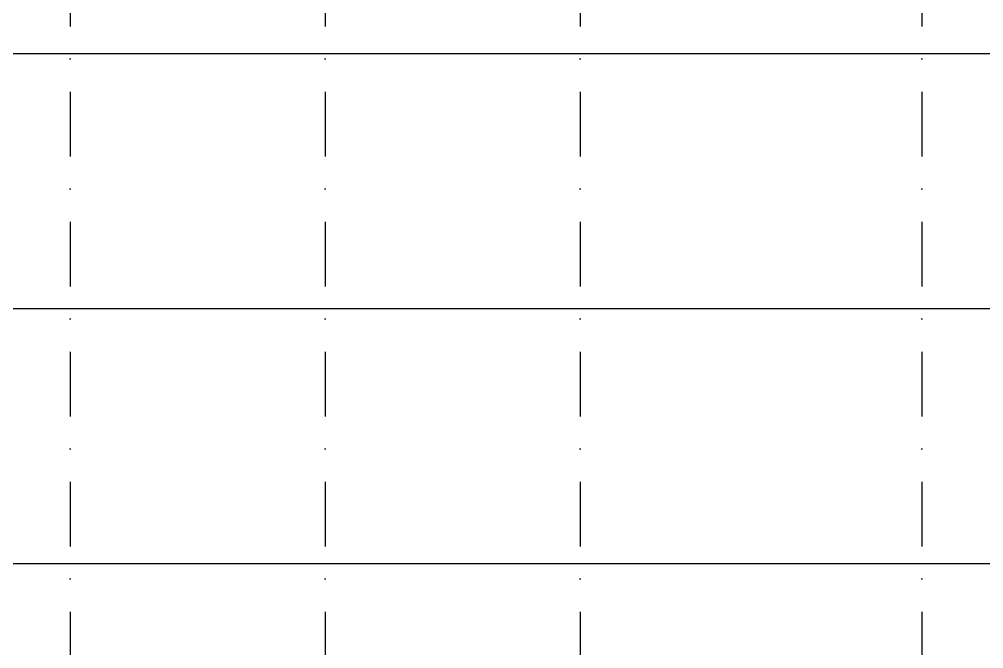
# Model space of a CAD drawing. Header units: metres. Extents: x -121 to 9872, y 3505 to 10721.
# Drawn here: x 7449.5 to 7638.6, y 6110.2 to 6233.7 of the extents above; entities that cross this region are included whole.
import ezdxf

# ---------------------------------------------------------------- set-up
doc = ezdxf.new("R2010")
doc.units = ezdxf.units.M
doc.linetypes.add('DASHDOT', pattern=[25.4, 12.7, -6.35, 0, -6.35])
doc.layers.add('GRID', color=253, linetype='Continuous')
doc.layers.add('Perfil - Caixa', color=251, linetype='Continuous')

msp = doc.modelspace()

# ---------------------------------------------------------------- linework, layer by layer
at = {"layer": 'GRID', "linetype": 'DASHDOT'}
for p, q in [((7459.485, 7876.973), (7459.485, 5510.205)), ((7509.486, 7876.973), (7509.486, 5510.205)), ((7559.486, 7876.973), (7559.486, 5510.205)), ((7626.486, 7876.973), (7626.486, 5510.205))]:
    msp.add_line(p, q, dxfattribs=at)
at = {"layer": 'GRID'}
for points in [[(-30.298, 6226.973), (7827.812, 6226.973)], [(-30.298, 6176.973), (7827.812, 6176.973)]]:
    msp.add_lwpolyline(points, dxfattribs=at)
at = {"layer": 'Perfil - Caixa'}
msp.add_lwpolyline([(-30.298, 6126.973), (7827.812, 6126.973)], dxfattribs=at)

doc.saveas('drawing.dxf')
